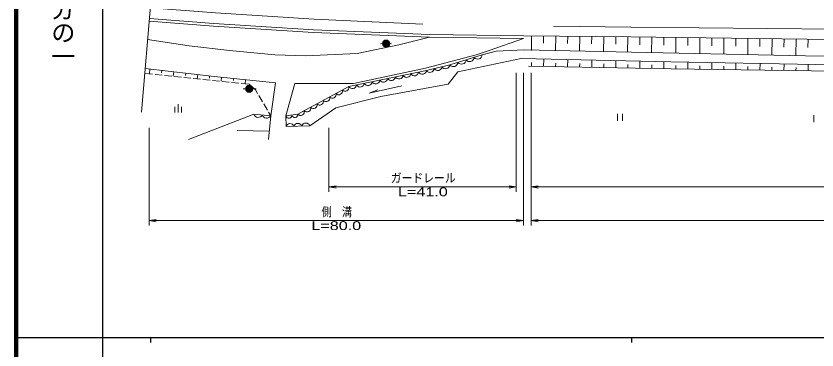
# Model space of a CAD drawing. Units: millimetres, scale not verified. Extents: x 40000 to 680000, y 20000 to 380000.
# Drawn here: x 40000 to 206595, y 202409 to 271926 of the extents above; entities that cross this region are included whole.
import ezdxf
from ezdxf.enums import TextEntityAlignment as Align

# ---------------------------------------------------------------- set-up
doc = ezdxf.new("R2010")
doc.units = ezdxf.units.MM
doc.header["$LTSCALE"] = 1000
doc.header["$PDMODE"] = 32
doc.header["$PDSIZE"] = 500
for name, color, linetype, lineweight in [('M-BMK-OTRS', 5, 'Continuous', 13), ('M-STR-HTXT', 7, 'Continuous', 13), ('M-TTL', 2, 'Continuous', 140), ('M-TTL-BAND', 7, 'Continuous', 25), ('M-WORK', 1, 'Continuous', 13)]:
    doc.layers.add(name, color=color, linetype=linetype, lineweight=lineweight)
doc.styles.add('@ＭＳ ゴシック', font='')
doc.styles.add('ＭＳ Ｐゴシック', font='')
doc.styles.get('@ＭＳ ゴシック').set_extended_font_data('@MS Gothic')
doc.styles.get('ＭＳ Ｐゴシック').set_extended_font_data('MS PGothic')

# ---------------------------------------------------------------- blocks, each defined once
blk = doc.blocks.new('open_arrow')
at = {"color": 0, "linetype": 'Continuous', "lineweight": -2}
blk.add_lwpolyline([(7.5, 1.25), (0, 0), (7.5, -1.25)], dxfattribs=at)

msp = doc.modelspace()

# ---------------------------------------------------------------- linework, layer by layer
at = {"layer": 'M-BMK-OTRS'}
msp.add_line((66105, 251913), (68226, 277348), dxfattribs=at)
at = {"layer": 'M-STR-HTXT'}
for p, q in [((144058, 260123), (144058, 235356)), ((145559, 260123), (145559, 228329)), ((147134, 260123), (147134, 228329)), ((67684, 248626), (67684, 228329)), ((105067, 248626), (105067, 235356)), ((105067, 236356), (144058, 236356)), ((147134, 236356), (347319, 236356)), ((67684, 229329), (145559, 229329)), ((147134, 229329), (347319, 229329))]:
    msp.add_line(p, q, dxfattribs=at)
at = {"layer": 'M-TTL'}
msp.add_line((40000, 380000), (40000, 20000), dxfattribs=at)
at = {"layer": 'M-TTL-BAND'}
for p, q in [((58000, 370000), (58000, 20000)), ((40000, 205000), (579000, 205000)), ((68000, 205000), (68000, 204000)), ((168000, 205000), (168000, 204000))]:
    msp.add_line(p, q, dxfattribs=at)
at = {"layer": 'M-WORK'}
for p, q in [((147245, 267792), (147209, 264781)), ((149745, 267763), (149727, 266257)), ((152245, 267733), (152209, 264691)), ((154744, 267704), (154726, 266183)), ((157244, 267674), (157208, 264602)), ((159744, 267644), (159726, 266108)), ((162244, 267615), (162207, 264512)), ((164744, 267585), (164725, 266034)), ((167244, 267555), (167206, 264423)), ((169743, 267526), (169725, 265959)), ((172243, 267496), (172206, 264322)), ((174743, 267467), (174724, 265880)), ((177243, 267437), (177205, 264219)), ((179743, 267407), (179724, 265799)), ((182243, 267378), (182204, 264117)), ((184742, 267348), (184723, 265718)), ((187242, 267318), (187203, 264014)), ((189742, 267289), (189722, 265637)), ((192242, 267259), (192202, 263911)), ((194742, 267230), (194722, 265556)), ((197241, 267200), (197201, 263809)), ((199741, 267170), (199721, 265475)), ((202241, 267141), (202200, 263706)), ((204741, 267112), (204727, 265395)), ((139897, 264609), (136976, 263811)), ((147236, 261483), (147249, 262240)), ((149735, 261438), (149763, 262951)), ((152235, 261392), (152248, 262140)), ((154734, 261347), (154762, 262843)), ((157234, 261302), (157247, 262040)), ((159734, 261256), (159760, 262734)), ((162233, 261211), (162246, 261941)), ((164733, 261166), (164759, 262625)), ((167232, 261120), (167245, 261841)), ((169732, 261075), (169758, 262516)), ((172232, 261030), (172244, 261741)), ((174731, 260984), (174757, 262408)), ((177231, 260942), (177241, 261644)), ((179731, 260905), (179751, 262310)), ((182230, 260869), (182240, 261561)), ((184730, 260832), (184750, 262216)), ((189729, 260759), (189749, 262123)), ((194729, 260685), (194749, 262030)), ((199728, 260612), (199748, 261936)), ((204728, 260538), (204747, 261843)), ((68420, 259816), (66778, 259987)), ((67855, 260877), (67742, 259887)), ((70339, 260593), (70282, 260097)), ((72823, 260308), (72716, 259370)), ((75307, 260024), (75253, 259555)), ((187230, 260795), (187240, 261477)), ((192229, 260722), (192239, 261394)), ((197229, 260648), (197238, 261311)), ((202228, 260575), (202238, 261227)), ((70409, 259610), (68917, 259765)), ((72399, 259403), (70907, 259558)), ((74388, 259197), (72896, 259352)), ((76377, 258990), (74885, 259145)), ((78367, 258784), (76875, 258938)), ((77790, 259739), (77689, 258854)), ((80356, 258577), (78864, 258732)), ((80274, 259455), (80224, 259012)), ((82345, 258370), (80853, 258525)), ((82760, 259184), (82670, 258337)), ((84335, 258164), (82843, 258319)), ((85246, 258922), (85201, 258498)), ((87732, 258660), (87643, 257820)), ((86324, 257957), (84832, 258112)), ((88463, 257735), (86821, 257906)), ((89788, 256539), (88463, 257735)), ((90235, 255788), (89788, 256539)), ((91257, 254070), (90490, 255359)), ((73730, 251830), (73730, 253580)), ((92280, 252351), (91513, 253640)), ((73030, 251830), (73030, 253055)), ((74430, 251830), (74430, 253055)), ((92981, 251171), (92535, 251921)), ((75870, 246230), (89471, 251503)), ((89471, 251503), (92981, 251171)), ((165119, 251537), (165119, 250137)), ((166169, 250137), (166169, 251537)), ((205930, 251257), (205930, 249857)), ((101101, 249072), (96159, 248899)), ((92665, 247954), (86018, 248102))]:
    msp.add_line(p, q, dxfattribs=at)
for points in [[(67913, 273601), (81476, 272591), (102044, 271238), (124585, 270217)], [(145559, 267261), (125986, 267524), (101857, 268476), (81096, 269801), (67684, 270852)], [(145605, 267811), (126031, 268073), (101902, 269025), (81142, 270351), (67730, 271401)], [(151774, 269793), (167906, 269637), (267396, 268623)], [(125986, 267524), (119599, 265957), (110930, 264107), (100191, 263665), (93841, 263831), (84427, 264742), (76007, 265736), (67368, 267061)], [(145559, 267261), (138424, 264728), (135737, 263863), (125154, 261102), (110182, 257844), (98012, 257874), (96153, 251138), (96159, 248899)], [(145605, 267811), (167904, 267587), (204478, 267114), (246014, 266776), (287411, 266307), (314004, 265958), (336725, 265710), (356657, 265378), (357485, 264495), (358492, 261312), (336725, 265710)], [(118107, 266153), (116972, 266174), (115788, 266153)], [(96153, 251138), (98608, 251497), (109219, 257236), (125357, 260600), (130225, 261750), (136976, 263811)], [(352899, 260601), (337397, 262763), (314101, 262832), (287978, 262920), (245932, 262948), (204186, 263665), (168007, 264408), (145710, 264880), (139897, 264609)], [(101101, 249072), (106491, 252820), (115859, 255158), (129865, 257753), (131927, 260311), (145086, 263053), (176167, 262377), (210131, 261742), (243088, 261148), (264856, 261056), (288472, 261063), (323257, 260967), (337187, 260970), (352929, 258658)], [(92494, 246220), (92981, 251171), (93945, 258005), (81230, 259346), (66862, 260991)], [(146604, 261494), (176296, 260956), (210274, 260457), (243184, 259999), (263664, 259741), (263581, 237683)], [(87232, 256793), (88508, 256780), (89943, 256768)], [(120214, 257371), (113423, 255899), (115281, 256543)]]:
    msp.add_lwpolyline(points, dxfattribs=at)
for centre, radius in [((116972, 266174), 750), ((116972, 266174), 600), ((116972, 266174), 450), ((116972, 266174), 300), ((116972, 266174), 150), ((116972, 266174), 20), ((88508, 256780), 750), ((88508, 256780), 600), ((88508, 256780), 450), ((88508, 256780), 300), ((88508, 256780), 150), ((88508, 256780), 20)]:
    msp.add_circle(centre, radius, dxfattribs=at)
for centre, radius, start, end in [((134343, 263372), 949, 218.54978, 355.40673), ((136031, 263887), 949, 218.54978, 355.40673), ((129349, 261830), 879, 211.81056, 354.77912), ((130967, 262341), 949, 218.54978, 355.40673), ((132655, 262857), 949, 218.54978, 355.40673), ((121268, 260019), 866, 209.66552, 353.87914), ((122882, 260356), 866, 209.66552, 353.87914), ((124496, 260692), 866, 209.66552, 353.87914), ((126104, 261063), 879, 211.81056, 354.77912), ((127727, 261446), 879, 211.81056, 354.77912), ((113199, 258338), 866, 209.66552, 353.87914), ((114813, 258674), 866, 209.66552, 353.87914), ((116427, 259010), 866, 209.66552, 353.87914), ((118041, 259347), 866, 209.66552, 353.87914), ((119654, 259683), 866, 209.66552, 353.87914), ((108473, 257030), 774, 221.38617, 15.43277), ((109972, 257665), 866, 209.66552, 353.87914), ((111586, 258001), 866, 209.66552, 353.87914), ((104494, 254878), 774, 221.38617, 15.43277), ((105821, 255596), 774, 221.38617, 15.43277), ((107147, 256313), 774, 221.38617, 15.43277), ((101841, 253443), 774, 221.38617, 15.43277), ((103168, 254161), 774, 221.38617, 15.43277), ((99189, 252008), 774, 221.38617, 15.43277), ((100515, 252726), 774, 221.38617, 15.43277), ((90381, 251766), 948, 196.1201, 333.07366), ((92137, 251600), 948, 196.1201, 333.07366), ((96764, 251248), 621, 190.23101, 6.39978), ((97991, 251428), 621, 190.23101, 6.39978), ((96992, 248662), 866, 19.90226, 164.12682), ((98639, 248720), 866, 19.90226, 164.12682), ((100286, 248778), 866, 19.90226, 164.12682)]:
    msp.add_arc(centre, radius, start, end, dxfattribs=at)
for p in [(116972, 266174), (88508, 256780)]:
    msp.add_point(p, dxfattribs=at)

# ---------------------------------------------------------------- block references
at = {"layer": 'M-STR-HTXT', "xscale": 200, "yscale": 200}
for p in [(105067, 236356), (147134, 236356), (67684, 229329), (147134, 229329)]:
    msp.add_blockref('open_arrow', p, dxfattribs=at)
at = {"layer": 'M-STR-HTXT', "xscale": 200, "yscale": 200, "rotation": 180}
for p in [(144058, 236356), (145559, 229329)]:
    msp.add_blockref('open_arrow', p, dxfattribs=at)

# ---------------------------------------------------------------- texts
at = {"layer": 'M-STR-HTXT', "style": 'ＭＳ Ｐゴシック'}
for s, width, p in [('ガードレール', 0.9, (124700, 236740)), ('L=41.0', 1.4, (124621, 233866)), ('側\u3000溝', 0.85, (106721, 229680)), ('L=80.0', 1.4, (106607, 226826))]:
    msp.add_text(s, height=1833, dxfattribs=dict(at, width=width)).set_placement(p, align=Align.BOTTOM_CENTER)
at = {"layer": 'M-TTL-BAND', "style": '@ＭＳ ゴシック'}
msp.add_text('縮尺千分の一', height=3666, rotation=270, dxfattribs=at).set_placement((49777, 261030), align=Align.MIDDLE_RIGHT)

doc.saveas('drawing.dxf')
